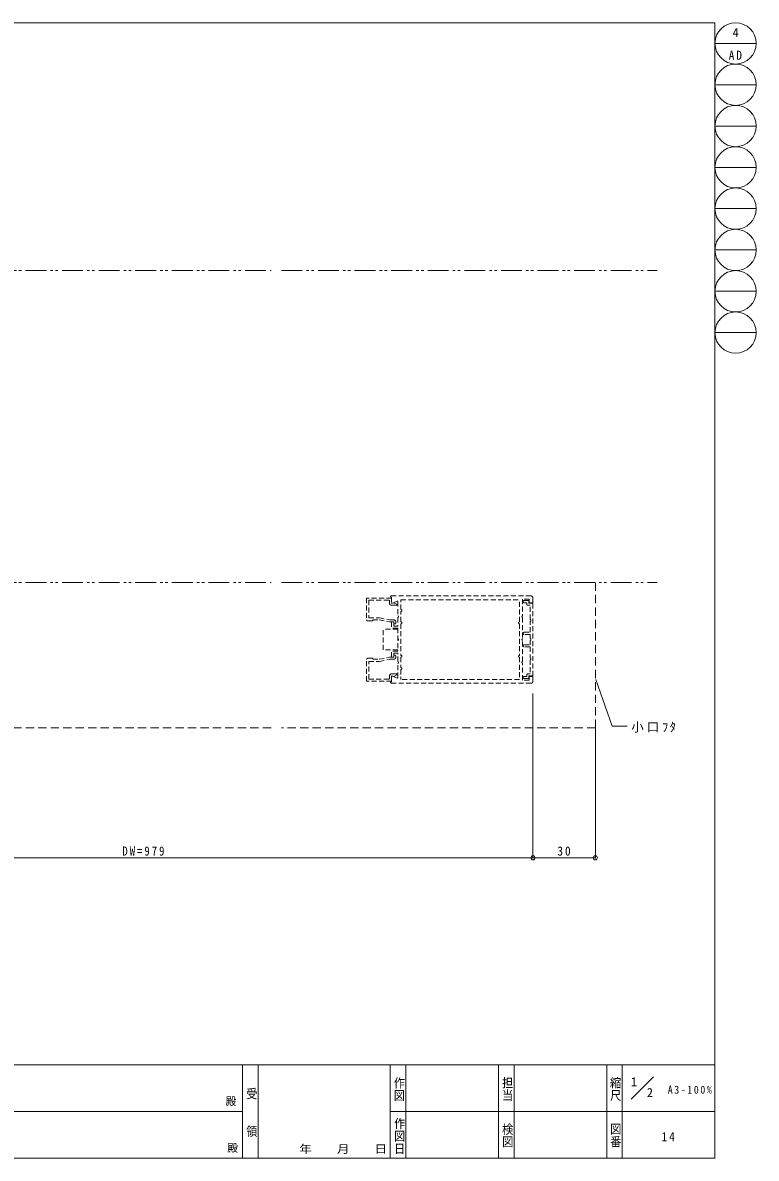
# Model space of a CAD drawing. Units: millimetres at full size, sheet at 1:2; details may follow other scales. Extents: x -822 to 1661, y -1160 to -613.
# Drawn here: x 469 to 821, y -1160 to -613 of the extents above; entities that cross this region are included whole.
import ezdxf
from ezdxf.enums import TextEntityAlignment as Align

# ---------------------------------------------------------------- set-up
doc = ezdxf.new("R2010")
doc.units = ezdxf.units.MM
doc.header["$LTSCALE"] = 2
doc.header["$PDMODE"] = 32
doc.header["$PDSIZE"] = 2
for name, pattern in [('DASHED1', [1.8, 1.2, -0.6]), ('DASHED2', [3, 2, -1]), ('DOUBLE_CHAIN1', [8.8, 5, -1, 0.6, -0.6, 0.6, -1])]:
    doc.linetypes.add(name, pattern=pattern)
for name, color, linetype, lineweight in [('2-0_0', 2, 'DOUBLE_CHAIN1', 15), ('2-2_22_配置点', 7, 'Continuous', 18), ('F-E', 5, 'Continuous', 9)]:
    doc.layers.add(name, color=color, linetype=linetype, lineweight=lineweight)
doc.layers.add('F-7', color=7, linetype='Continuous')
doc.styles.add('@ＭＳ ゴシック', font='')
doc.styles.add('ＭＳ ゴシック', font='')
doc.styles.get('@ＭＳ ゴシック').set_extended_font_data('@MS Gothic')
doc.styles.get('ＭＳ ゴシック').set_extended_font_data('MS Gothic')

msp = doc.modelspace()

# ---------------------------------------------------------------- linework, layer by layer
at = {"layer": '2-0_0'}
for p, q in [((399.576, -732.726), (588.061, -732.726)), ((593.061, -732.726), (773.691, -732.726)), ((399.576, -882.726), (588.061, -882.726)), ((593.061, -882.726), (773.691, -882.726))]:
    msp.add_line(p, q, dxfattribs=at)
at = {"layer": '2-2_22_配置点', "color": 4, "linetype": 'DASHED2', "lineweight": 5}
for p, q in [((744.039, -952.726), (744.039, -882.726)), ((588.061, -952.726), (298.281, -952.726)), ((744.039, -952.726), (593.061, -952.726))]:
    msp.add_line(p, q, dxfattribs=at)
at = {"layer": '2-2_22_配置点', "linetype": 'DASHED1'}
for p, q in [((634.039, -890.226), (634.039, -900.726)), ((646.039, -890.226), (634.039, -890.226)), ((646.039, -889.826), (645.839, -889.826)), ((646.039, -889.826), (646.039, -892.526)), ((714.039, -890.226), (714.039, -892.476)), ((635.039, -891.226), (635.039, -899.726)), ((635.039, -891.226), (645.039, -891.226)), ((645.039, -892.726), (645.039, -891.226)), ((648.539, -893.726), (646.039, -893.726)), ((647.039, -892.526), (646.289, -892.719)), ((646.313, -892.711), (648.765, -891.74)), ((648.539, -893.226), (647.039, -892.526)), ((648.539, -893.726), (648.539, -893.226)), ((649.039, -891.926), (649.039, -898.767)), ((650.539, -891.026), (707.539, -891.026)), ((650.539, -895.826), (650.539, -891.026)), ((707.539, -901.726), (707.539, -891.026)), ((709.039, -890.726), (709.039, -898.767)), ((712.239, -890.726), (709.039, -890.726)), ((712.739, -893.726), (711.539, -893.726)), ((714.039, -892.726), (712.039, -892.726)), ((712.739, -900.517), (712.739, -893.726)), ((714.039, -927.726), (714.039, -892.726)), ((634.539, -901.226), (637.039, -901.226)), ((635.039, -899.726), (640.138, -899.726)), ((637.039, -900.726), (640.039, -900.726)), ((637.039, -901.226), (637.039, -900.726)), ((640.039, -900.726), (645.039, -901.726)), ((640.138, -899.726), (645.138, -900.726)), ((645.138, -900.726), (647.039, -900.726)), ((649.039, -899.684), (649.039, -903.726)), ((650.539, -901.726), (650.539, -896.726)), ((709.039, -899.684), (709.039, -909.767)), ((712.739, -906.726), (712.739, -901.434)), ((642.039, -915.226), (642.039, -905.226)), ((649.039, -905.226), (642.039, -905.226)), ((645.039, -901.726), (647.039, -901.726)), ((646.039, -901.726), (646.039, -904.726)), ((649.039, -904.726), (646.039, -904.726)), ((647.039, -901.726), (647.039, -903.726)), ((649.039, -903.726), (647.039, -903.726)), ((648.039, -901.726), (648.039, -902.226)), ((649.039, -904.726), (649.039, -915.726)), ((650.539, -902.626), (650.539, -917.826)), ((707.539, -902.626), (707.539, -917.826)), ((709.739, -906.726), (712.739, -906.726)), ((709.039, -920.767), (709.039, -910.684)), ((712.739, -907.726), (709.739, -907.726)), ((712.739, -907.726), (712.739, -909.767)), ((712.739, -910.684), (712.739, -912.726)), ((649.039, -915.226), (642.039, -915.226)), ((646.039, -918.726), (646.039, -915.726)), ((649.039, -915.726), (646.039, -915.726)), ((647.039, -918.726), (647.039, -916.726)), ((649.039, -916.726), (647.039, -916.726)), ((649.039, -920.767), (649.039, -916.726)), ((709.739, -912.726), (712.739, -912.726)), ((712.739, -913.726), (709.739, -913.726)), ((712.739, -913.726), (712.739, -919.017)), ((634.039, -930.226), (634.039, -919.726)), ((634.539, -919.226), (637.039, -919.226)), ((635.039, -929.226), (635.039, -920.726)), ((635.039, -920.726), (640.138, -920.726)), ((637.039, -919.226), (637.039, -919.726)), ((637.039, -919.726), (640.039, -919.726)), ((640.039, -919.726), (645.039, -918.726)), ((640.138, -920.726), (645.138, -919.726)), ((645.039, -918.726), (647.039, -918.726)), ((645.138, -919.726), (647.039, -919.726)), ((648.039, -918.726), (648.039, -918.226)), ((649.039, -928.526), (649.039, -921.684)), ((650.539, -918.726), (650.539, -923.726)), ((707.539, -918.726), (707.539, -929.426)), ((709.039, -929.726), (709.039, -921.684)), ((712.739, -919.934), (712.739, -926.726)), ((645.039, -927.726), (645.039, -929.226)), ((648.539, -926.726), (646.039, -926.726)), ((646.039, -930.626), (646.039, -927.926)), ((647.039, -927.926), (646.289, -927.732)), ((648.765, -928.711), (646.313, -927.74)), ((648.539, -927.226), (647.039, -927.926)), ((648.539, -926.726), (648.539, -927.226)), ((650.539, -924.626), (650.539, -929.426)), ((712.739, -926.726), (711.539, -926.726)), ((714.039, -927.726), (712.039, -927.726)), ((714.039, -927.976), (712.239, -927.976)), ((714.039, -930.226), (714.039, -927.976)), ((646.039, -930.226), (634.039, -930.226)), ((635.039, -929.226), (645.039, -929.226)), ((646.039, -930.626), (645.839, -930.626)), ((713.039, -931.226), (645.839, -931.226)), ((707.539, -929.426), (650.539, -929.426))]:
    msp.add_line(p, q, dxfattribs=at)
at = {"layer": '2-2_22_配置点', "linetype": 'DASHED1', "lineweight": 15}
msp.add_line((713.039, -889.226), (645.839, -889.226), dxfattribs=at)
at = {"layer": '2-2_22_配置点', "color": 3, "lineweight": 9}
for p, q in [((714.039, -1015.229), (714.039, -936.226)), ((744.039, -1015.229), (744.039, -952.632)), ((339.576, -1015.229), (714.039, -1015.229)), ((714.039, -1015.229), (744.039, -1015.229))]:
    msp.add_line(p, q, dxfattribs=at)
at = {"layer": '2-2_22_配置点', "linetype": 'DASHED1'}
for points in [[(709.739, -891.476), (712.039, -891.476), (712.039, -892.726)], [(711.039, -893.226), (711.039, -892.476), (709.739, -892.476)], [(714.039, -892.476), (712.239, -892.476), (712.239, -890.726)], [(712.239, -927.976), (712.239, -929.726), (709.039, -929.726)], [(711.039, -927.226), (711.039, -927.976), (709.739, -927.976)], [(709.739, -928.976), (712.039, -928.976), (712.039, -927.726)]]:
    msp.add_lwpolyline(points, dxfattribs=at)
at = {"layer": '2-2_22_配置点', "color": 134, "lineweight": 9}
msp.add_lwpolyline([(744.341, -929.472), (752.19, -951.948), (759.325, -951.948)], dxfattribs=at)
at = {"layer": '2-2_22_配置点', "linetype": 'DASHED1'}
for centre, radius, start, end in [((645.839, -889.526), 0.3, 90, 270), ((713.039, -890.226), 1, 360, 90), ((646.039, -892.726), 1, 180, 270), ((646.239, -892.526), 0.2, 180, 284.47751), ((646.239, -892.526), 0.2, 180, 291.61612), ((648.839, -891.926), 0.2, 0, 111.61612), ((650.539, -896.276), 0.45, 270, 90), ((709.739, -891.976), 0.5, 90, 270), ((711.539, -893.226), 0.5, 180, 270), ((634.539, -900.726), 0.5, 180, 270), ((647.039, -901.726), 1, 0, 90), ((648.839, -899.226), 0.5, 293.57818, 66.42182), ((709.239, -899.226), 0.5, 113.57818, 246.42182), ((712.539, -900.976), 0.5, 293.57818, 66.42182), ((647.539, -902.226), 0.5, 180, 0), ((650.539, -902.176), 0.45, 270, 90), ((707.539, -902.176), 0.45, 90, 270), ((709.739, -907.226), 0.5, 90, 270), ((648.839, -910.226), 0.5, 293.57818, 66.42182), ((709.239, -910.226), 0.5, 113.57818, 246.42182), ((712.539, -910.226), 0.5, 293.57818, 66.42182), ((647.539, -918.226), 0.5, 0, 180), ((650.539, -918.276), 0.45, 270, 90), ((707.539, -918.276), 0.45, 90, 270), ((709.739, -913.226), 0.5, 90, 270), ((634.539, -919.726), 0.5, 90, 180), ((647.039, -918.726), 1, 270, 0), ((648.839, -921.226), 0.5, 293.57818, 66.42182), ((709.239, -921.226), 0.5, 113.57818, 246.42182), ((712.539, -919.476), 0.5, 293.57818, 66.42182), ((646.039, -927.726), 1, 90, 180), ((646.239, -927.926), 0.2, 75.52249, 180), ((646.239, -927.926), 0.2, 68.38388, 180), ((648.839, -928.526), 0.2, 248.38388, 0), ((650.539, -924.176), 0.45, 270, 90), ((709.739, -928.476), 0.5, 90, 270), ((711.539, -927.226), 0.5, 90, 180), ((645.839, -930.926), 0.3, 90, 270), ((713.039, -930.226), 1, 270, 0)]:
    msp.add_arc(centre, radius, start, end, dxfattribs=at)
at = {"layer": '2-2_22_配置点', "color": 5}
for p in [(714.039, -1015.229), (744.039, -1015.229)]:
    msp.add_point(p, dxfattribs=at)
at = {"layer": 'F-E'}
for p, q in [((17.557, -613.449), (801.557, -613.449)), ((801.557, -613.449), (801.557, -1159.774)), ((801.557, -623.389), (821.437, -623.389)), ((801.557, -643.269), (821.437, -643.269)), ((801.557, -663.149), (821.437, -663.149)), ((801.557, -683.029), (821.437, -683.029)), ((801.557, -702.909), (821.437, -702.909)), ((801.557, -722.789), (821.437, -722.789)), ((801.557, -742.669), (821.437, -742.669)), ((801.557, -762.549), (821.437, -762.549)), ((440.007, -1114.774), (574.357, -1114.774)), ((574.357, -1114.774), (749.49, -1114.774)), ((581.857, -1114.774), (581.857, -1159.774)), ((645.357, -1114.774), (645.357, -1159.774)), ((652.857, -1114.774), (652.857, -1159.774)), ((697.424, -1114.774), (697.424, -1159.774)), ((704.924, -1114.774), (704.924, -1159.774)), ((749.49, -1114.774), (801.557, -1114.774)), ((771.984, -1120.657), (761.25, -1131.392)), ((574.357, -1137.274), (440.007, -1137.274)), ((645.357, -1137.274), (749.49, -1137.274)), ((749.49, -1137.274), (801.557, -1137.274)), ((801.557, -1159.774), (17.557, -1159.774))]:
    msp.add_line(p, q, dxfattribs=at)
for points in [[(574.357, -1114.774), (574.357, -1137.274), (574.357, -1159.774)], [(749.49, -1114.774), (749.49, -1137.274), (749.49, -1159.774)], [(756.99, -1114.774), (756.99, -1137.274), (756.99, -1159.774)]]:
    msp.add_lwpolyline(points, dxfattribs=at)
for centre in [(811.497, -623.389), (811.497, -643.269), (811.497, -663.149), (811.497, -683.029), (811.497, -702.909), (811.497, -722.789), (811.497, -742.669), (811.497, -762.549)]:
    msp.add_circle(centre, 9.94, dxfattribs=at)

# ---------------------------------------------------------------- texts
at = {"layer": '2-2_22_配置点', "char_height": 4.399, "attachment_point": 7, "style": 'ＭＳ ゴシック'}
for s, insert in [('\\T1.23;小口ﾌﾀ', (761.325, -954.948)), ('\\T1.39;\\W0.85;DW=979', (516.558, -1014.229)), ('\\T1.36;\\W0.9;30', (725.789, -1014.229))]:
    msp.add_mtext(s, dxfattribs=dict(at, insert=insert))
at = {"layer": 'F-7', "style": 'ＭＳ ゴシック'}
msp.add_text('4', height=4.399, dxfattribs=at).set_placement((810.053, -621.683), align=Align.BOTTOM_LEFT)
at = {"layer": 'F-7', "insert": (808.202, -631.308), "char_height": 4.399, "attachment_point": 7, "style": 'ＭＳ ゴシック'}
msp.add_mtext('\\T1.36;\\W0.9;AD', dxfattribs=at)
msp.add_mtext('\\T1.36;\\W0.9;AD', dxfattribs=at)
at = {"layer": 'F-E', "color": 7, "style": '@ＭＳ ゴシック', "width": 1.15}
for s, p in [('作図', (646.55, -1120.432)), ('担当', (698.626, -1120.348)), ('縮尺', (750.578, -1120.379)), ('受\u3000\u3000領', (575.579, -1125.605)), ('作図日', (646.699, -1139.976)), ('検図', (698.695, -1142.71)), ('図番', (750.648, -1142.645))]:
    msp.add_text(s, height=3.849, rotation=270, dxfattribs=at).set_placement(p, align=Align.BOTTOM_LEFT)
at = {"layer": 'F-E', "color": 7, "style": 'ＭＳ ゴシック'}
for s, height, p in [('1', 4.399, (761.15, -1126.498)), ('殿', 3.849, (566.152, -1135.419)), ('2', 4.399, (768.783, -1131.661)), ('殿', 3.849, (566.939, -1157.852))]:
    msp.add_text(s, height=height, dxfattribs=at).set_placement(p, align=Align.BOTTOM_LEFT)
at = {"layer": 'F-E', "color": 7, "style": 'ＭＳ ゴシック', "width": 1.15}
msp.add_text('年\u3000\u3000月\u3000\u3000日', height=3.849, dxfattribs=at).set_placement((601.641, -1158.4), align=Align.BOTTOM_LEFT)
at = {"layer": 'F-E', "color": 7, "attachment_point": 7, "style": 'ＭＳ ゴシック'}
for s, insert, char_height in [('\\T1.33;\\W0.9;A3-100%', (778.874, -1128.77), 3.849), ('\\T1.36;\\W0.9;14', (775.892, -1151.573), 4.399)]:
    msp.add_mtext(s, dxfattribs=dict(at, insert=insert, char_height=char_height))

doc.saveas('drawing.dxf')
